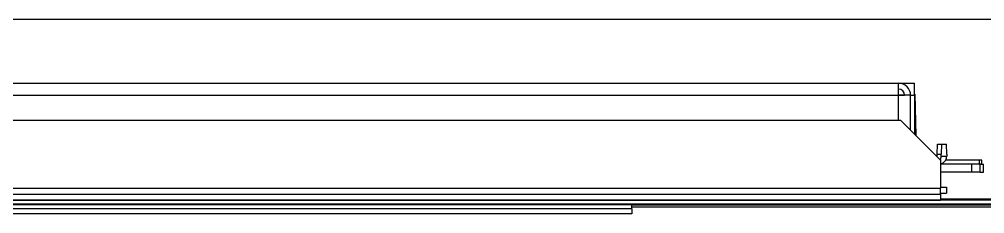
# Model space of a CAD drawing. Extents: x 39751 to 116307, y -36149 to -14965.
# Drawn here: x 79875.7 to 80358.8, y -20497.2 to -20400 of the extents above; entities that cross this region are included whole.
import ezdxf

# ---------------------------------------------------------------- set-up
doc = ezdxf.new("R2010")
doc.units = 0
doc.header["$LTSCALE"] = 1500
doc.layers.add('AM_0', color=7, linetype='Continuous', lineweight=30)

# ---------------------------------------------------------------- blocks, each defined once
blk = doc.blocks.new('A$C5DCE4107')
at = {"color": 7}
for p, q in [((360.23, 557.4), (1398.23, 557.4)), ((360.23, 551.41), (1398.23, 551.41)), ((359.23, 538.91), (1399.23, 538.91)), ((339.23, 504.91), (1419.23, 504.91)), ((1669.23, 498.9), (89.23, 498.9)), ((339.23, 501.9), (1419.23, 501.9)), ((339.23, 498.9), (1419.23, 498.9)), ((1669.23, 496.91), (89.23, 496.91)), ((1264.77, 496.63), (392.77, 496.63)), ((1264.77, 494.63), (392.77, 494.63)), ((1264.77, 492.15), (392.77, 492.15))]:
    blk.add_line(p, q, dxfattribs=at)
at = {"color": 7, "ltscale": 0.017}
blk.add_line((1381.23, 557.4), (1398.23, 557.4), dxfattribs=at)
at = {"color": 7, "ltscale": 0.006}
for p, q in [((1398.23, 551.41), (1398.23, 557.4)), ((1406.23, 551.41), (1406.23, 557.4)), ((1404.23, 551.41), (1398.23, 551.41))]:
    blk.add_line(p, q, dxfattribs=at)
at = {"color": 7, "ltscale": 0.008}
blk.add_line((1398.23, 557.4), (1406.23, 557.4), dxfattribs=at)
at = {"color": 7, "ltscale": 0.0125}
blk.add_line((1398.23, 538.91), (1398.23, 551.41), dxfattribs=at)
at = {"color": 7, "ltscale": 0.003}
for p, q in [((1398.23, 551.41), (1401.23, 551.41)), ((1419.23, 505.41), (1422.23, 505.41)), ((1419.23, 502.41), (1422.23, 502.41)), ((1422.23, 505.41), (1422.23, 502.41)), ((1419.23, 501.9), (1419.23, 498.9))]:
    blk.add_line(p, q, dxfattribs=at)
at = {"color": 7, "ltscale": 0.0175}
blk.add_line((1404.23, 533.9), (1404.23, 551.41), dxfattribs=at)
at = {"color": 7, "ltscale": 0.002}
for p, q in [((1404.24, 551.41), (1406.23, 551.41)), ((1417.56, 521.91), (1419.56, 521.91)), ((1438.79, 516.91), (1438.79, 518.91)), ((1439.93, 516.91), (1439.93, 518.91)), ((1264.77, 494.63), (1264.77, 496.63))]:
    blk.add_line(p, q, dxfattribs=at)
at = {"color": 7, "ltscale": 0.000139236}
blk.add_line((1406.37, 551.9), (1406.23, 551.9), dxfattribs=at)
at = {"color": 7, "ltscale": 0.0195}
blk.add_line((1406.23, 551.41), (1406.23, 531.91), dxfattribs=at)
at = {"color": 7, "ltscale": 0.020687}
blk.add_line((1406.37, 551.9), (1406.92, 531.22), dxfattribs=at)
at = {"color": 7, "ltscale": 0.028284}
blk.add_line((1399.23, 538.91), (1419.23, 518.91), dxfattribs=at)
at = {"color": 7, "ltscale": 0.005001}
for p, q in [((1417.56, 521.91), (1417.67, 526.9)), ((1419.67, 526.9), (1419.56, 521.91)), ((1422.3, 521.91), (1422.19, 526.9))]:
    blk.add_line(p, q, dxfattribs=at)
at = {"color": 7, "ltscale": 0.001999}
blk.add_line((1417.67, 526.9), (1419.67, 526.9), dxfattribs=at)
at = {"color": 7, "ltscale": 0.002518}
blk.add_line((1419.67, 526.9), (1422.19, 526.9), dxfattribs=at)
at = {"color": 7, "ltscale": 0.001}
for p, q in [((1417.56, 520.91), (1417.56, 521.91)), ((1419.56, 520.91), (1419.56, 521.91)), ((1422.3, 521.91), (1422.3, 520.91))]:
    blk.add_line(p, q, dxfattribs=at)
at = {"color": 7, "ltscale": 0.014}
blk.add_line((1419.23, 518.91), (1419.23, 504.91), dxfattribs=at)
at = {"color": 7, "ltscale": 0.01955}
blk.add_line((1438.79, 516.91), (1419.24, 516.91), dxfattribs=at)
at = {"color": 7, "ltscale": 0.002745}
blk.add_line((1419.56, 520.91), (1422.3, 520.91), dxfattribs=at)
at = {"color": 7, "ltscale": 0.017017}
blk.add_line((1438.79, 518.91), (1421.77, 518.91), dxfattribs=at)
at = {"color": 7, "ltscale": 0.004}
for p, q in [((1434.94, 512.9), (1434.94, 516.91)), ((1439.03, 512.9), (1439.03, 516.91)), ((1440.7, 512.9), (1440.7, 516.91))]:
    blk.add_line(p, q, dxfattribs=at)
at = {"color": 7, "ltscale": 0.001147}
for p, q in [((1439.93, 518.91), (1438.79, 518.91)), ((1439.93, 516.91), (1438.79, 516.91))]:
    blk.add_line(p, q, dxfattribs=at)
at = {"color": 7, "ltscale": 0.001679}
for p, q in [((1439.03, 516.91), (1440.7, 516.91)), ((1439.03, 512.9), (1440.7, 512.9))]:
    blk.add_line(p, q, dxfattribs=at)
at = {"color": 7, "ltscale": 0.0157}
blk.add_line((1434.94, 512.9), (1419.24, 512.9), dxfattribs=at)
at = {"color": 7, "ltscale": 0.00409}
blk.add_line((1439.03, 512.9), (1434.94, 512.9), dxfattribs=at)
at = {"color": 7, "ltscale": 0.003001}
blk.add_line((1419.23, 501.9), (1419.23, 504.91), dxfattribs=at)
at = {"color": 7, "ltscale": 0.207532}
blk.add_line((1419.23, 499.63), (1626.77, 499.63), dxfattribs=at)
at = {"color": 7, "ltscale": 3.58582e-05}
blk.add_line((1243.77, 496.63), (1243.73, 496.63), dxfattribs=at)
at = {"color": 7, "ltscale": 0.361}
blk.add_line((1264.77, 496.63), (1625.77, 496.63), dxfattribs=at)
at = {"color": 7, "ltscale": 0.271189}
blk.add_line((1264.77, 495.63), (1535.96, 495.63), dxfattribs=at)
at = {"color": 7, "ltscale": 0.002479}
blk.add_line((1264.77, 494.63), (1264.77, 492.15), dxfattribs=at)
at = {"color": 7}
for centre, radius, start, end in [((1398.23, 551.41), 6, 0, 90), ((1398.23, 551.41), 3, 0, 90), ((1418.39, 520.65), 3.73, 283.1004, 291.9622)]:
    blk.add_arc(centre, radius, start, end, dxfattribs=at)
for centre, major_axis, start_param, end_param in [((1415.56, 520.91), (0, -2), 1.419599, 1.570796), ((1415.56, 520.91), (0, -4), 1.086254, 1.570796), ((1418.3, 520.91), (0, -4), 0.37927, 1.302284), ((1418.3, 520.91), (0, -4), 1.302345, 1.570736)]:
    blk.add_ellipse(centre, major_axis=major_axis, ratio=0.999743, start_param=start_param, end_param=end_param, dxfattribs=at)

msp = doc.modelspace()

# ---------------------------------------------------------------- linework, layer by layer
msp.add_line((67975.67, -20400.01), (90015.67, -20400.01))

# ---------------------------------------------------------------- block references
at = {"layer": 'AM_0'}
msp.add_blockref('A$C5DCE4107', (78917.44, -20989.34), dxfattribs=at)

doc.saveas('drawing.dxf')
